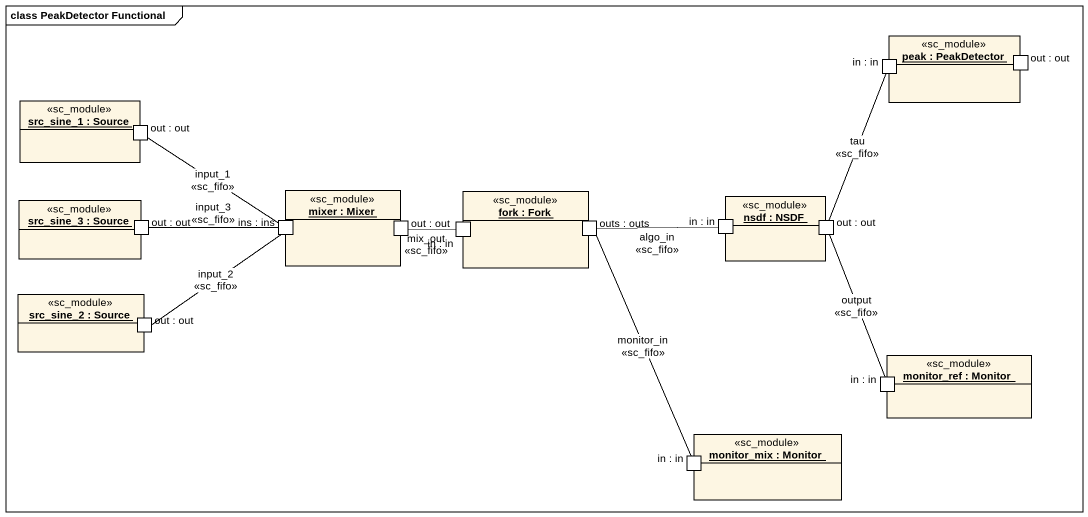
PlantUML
@startuml
mainframe class PeakDetector Functional
rectangle "peak : PeakDetector" as peak <<sc_module>> {
  port "in : in" as in <<sc_fifo_in>>
  port "out : out" as out <<sc_fifo_out>>
}
rectangle "src_sine_1 : Source" as src_sine_1 <<sc_module>> {
  port "out : out" as out_2 <<sc_fifo_out>>
}
rectangle "src_sine_3 : Source" as src_sine_3 <<sc_module>> {
  port "out : out" as out_3 <<sc_fifo_out>>
}
rectangle "mixer : Mixer" as mixer <<sc_module>> {
  port "ins : ins" as ins <<sc_fifo_in_if>>
  port "out : out" as out_4 <<sc_fifo_out>>
}
rectangle "fork : Fork" as fork_ <<sc_module>> {
  port "outs : outs" as outs <<sc_fifo_out_if>>
  port "in : in" as in_3 <<sc_fifo_in>>
}
rectangle "nsdf : NSDF" as nsdf <<sc_module>> {
  port "in : in" as in_2 <<sc_fifo_in>>
  port "out : out" as out_5 <<sc_fifo_out>>
}
rectangle "src_sine_2 : Source" as src_sine_2 <<sc_module>> {
  port "out : out" as out_6 <<sc_fifo_out>>
}
rectangle "monitor_ref : Monitor" as monitor_ref <<sc_module>> {
  port "in : in" as in_4 <<sc_fifo_in>>
}
rectangle "monitor_mix : Monitor" as monitor_mix <<sc_module>> {
  port "in : in" as in_5 <<sc_fifo_in>>
}
out_2 -- ins : input_1\n<<sc_fifo>>
out_3 -right- ins : input_3\n<<sc_fifo>>
out_4 -right- in_3 : mix_out\n<<sc_fifo>>
outs -right- in_2 : algo_in\n<<sc_fifo>>
outs -- in_5 : monitor_in\n<<sc_fifo>>
out_5 -up- in : tau\n<<sc_fifo>>
out_5 -- in_4 : output\n<<sc_fifo>>
out_6 -up- ins : input_2\n<<sc_fifo>>
@enduml
